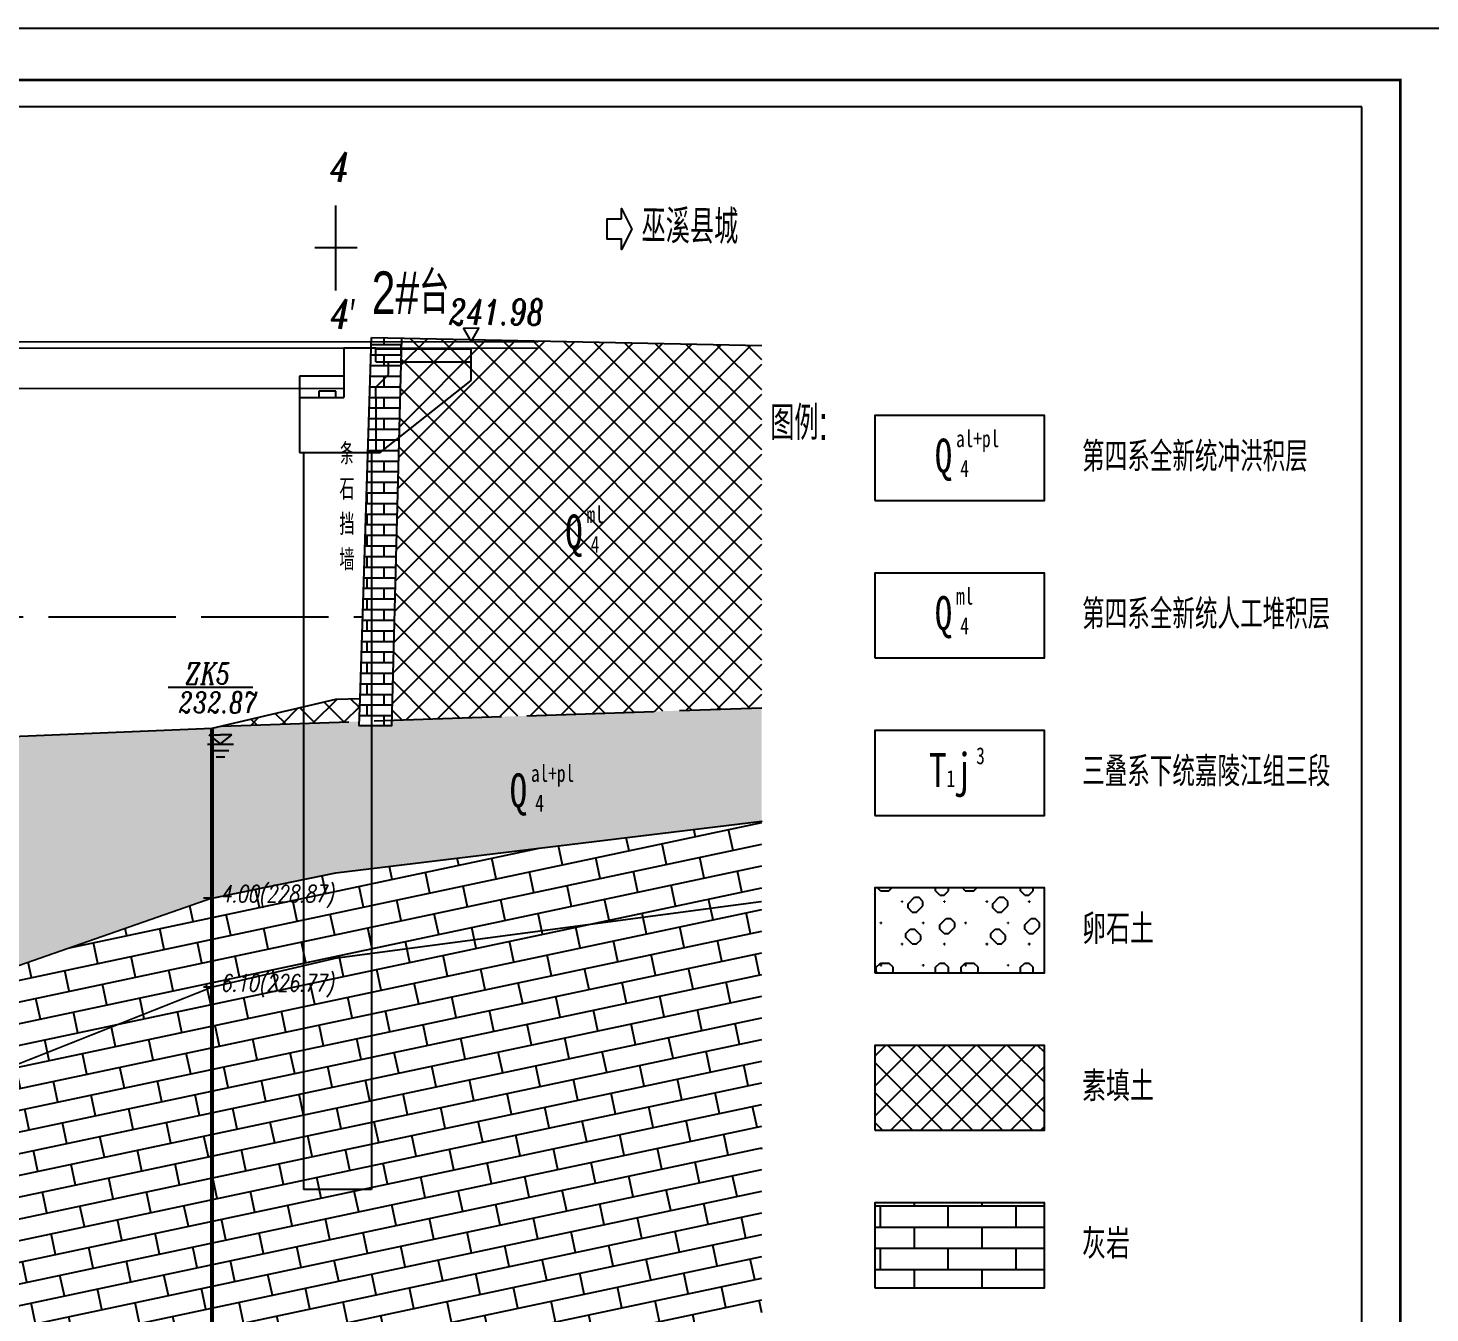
# Model space of a CAD drawing. Header units: millimetres. Extents: x -513 to 23624, y -721 to 12066.
# Drawn here: x 212 to 377.3, y 77.1 to 228.5 of the extents above; entities that cross this region are included whole.
import ezdxf
from ezdxf.enums import TextEntityAlignment as Align

# ---------------------------------------------------------------- set-up
doc = ezdxf.new("R2010")
doc.units = ezdxf.units.MM
doc.linetypes.add('ACAD_ISO10W100', pattern=[18, 12, -3, 0, -3])
doc.linetypes.add('x-tc', pattern=[18, 15, -3])
for name, color, linetype in [('图框', 7, 'Continuous'), ('地下水', 5, 'Continuous'), ('地形线', 7, 'Continuous'), ('文字层', 7, 'Continuous'), ('桥型', 1, 'Continuous'), ('水位', 6, 'Continuous')]:
    doc.layers.add(name, color=color, linetype=linetype)
doc.styles.add('fsdb', font='italc1.shx', dxfattribs={"width": 0.75, "bigfont": 'fsdb.shx'})
doc.styles.add('HZ', font='fsdb_e.shx', dxfattribs={"width": 0.75, "height": 3.5, "bigfont": 'fsdb.shx'})
doc.styles.get("Standard").update_dxf_attribs({"font": 'italc1.shx', "width": 0.75, "bigfont": 'fsdb.shx'})
doc.styles.add('style1', font='fsdb_e.shx', dxfattribs={"width": 0.75, "bigfont": 'fsdb.shx'})
doc.styles.add('TK', font='fsdb_e.shx', dxfattribs={"width": 0.75, "height": 3.5, "bigfont": 'fsdb.shx'})
doc.styles.add('xdb', font='italc1.shx', dxfattribs={"width": 0.75, "bigfont": 'fsdb.shx'})
doc.styles.add('图框', font='fsdb_e.shx', dxfattribs={"width": 0.75, "height": 3.5, "bigfont": 'fsdb.shx'})
doc.styles.add('宋体', font='italc1.shx', dxfattribs={"width": 0.75, "bigfont": 'fsdb.shx'})
doc.styles.add('桥梁', font='fsdb_e.shx', dxfattribs={"width": 0.75, "bigfont": 'fsdb.shx'})
doc.linetypes.add('x-bzh', pattern='A,0,-0.35,[138,ltypeshp.shx,S=0.3,R=0,X=-0.35,Y=0],-2.65', length=3)
pattern_1 = [(45, (0, 0), (-1.767767, 1.767767), []), (135, (0, 0), (-1.767767, -1.767767), [])]

# ---------------------------------------------------------------- blocks, each defined once
blk = doc.blocks.new('地下水标记(剖面)')
at = {"layer": '文字层', "color": 7, "linetype": 'Continuous'}
for p, q in [((-1.53, 0), (1.53, 0)), ((0, 0.01), (-1.32, 1.1)), ((-1.32, 1.1), (0, 1.1)), ((0, 0.01), (1.32, 1.1)), ((1.32, 1.1), (0, 1.1)), ((-1.01, -0.75), (0.99, -0.75)), ((-0.51, -1.5), (0.49, -1.5))]:
    blk.add_line(p, q, dxfattribs=at)

msp = doc.modelspace()

# ---------------------------------------------------------------- hatches: boundary and pattern name
at = {"linetype": 'Continuous'}
h = msp.add_hatch(dxfattribs=at)
h.set_pattern_fill('HY', scale=0.5, style=0, pattern_type=2)
h.set_pattern_definition([(0, (0, 0), (0, 1.25), []), (90, (0, 0), (-2, 1.25), [1.25, -1.25])])
h.paths.add_polyline_path([(256.05166, 191.97665), (252.5, 192.05), (251.15, 149.5), (251.06477, 146.81367), (254.8861, 146.94279)])
h.paths.add_polyline_path([(254.86928, 146.29292), (254.8861, 146.94279), (251.06477, 146.81367), (251.04825, 146.29292)])
h = msp.add_hatch(dxfattribs=at)
h.set_pattern_fill('STT', style=0, pattern_type=2)
h.set_pattern_definition(pattern_1)
h.paths.add_polyline_path([(298.5, 191.1), (256.05166, 191.97665), (254.8861, 146.94279), (298.5, 148.41648)])
h.paths.add_polyline_path([(277.34119, 172.68983), (280.24119, 172.68983), (280.24119, 169.68983), (277.34119, 169.68983)], flags=24)
h.paths.add_polyline_path([(277.84119, 169.18983), (279.75786, 169.18983), (279.75786, 166.18983), (277.84119, 166.18983)], flags=24)
h.paths.add_polyline_path([(274.34119, 172.18983), (278.20786, 172.18983), (278.20786, 165.74539), (274.34119, 165.74539)], flags=24)
h = msp.add_hatch(dxfattribs=at)
h.set_pattern_fill('STT', style=0, pattern_type=2)
h.set_pattern_definition(pattern_1)
h.paths.add_polyline_path([(251.15, 149.5), (248.3, 149.45), (234.82057, 146.26479), (251.06477, 146.81367)])
h = msp.add_hatch(dxfattribs=at)
h.set_pattern_fill('LST', style=0, pattern_type=2)
h.set_pattern_definition([(0, (0, 0), (0, 10), [1, -9]), (45, (1, 0), (-10, 8e-16), [0.7071, -13.43503]), (135, (0, 0), (-8e-16, -10), [0.7071, -13.43503]), (90, (-0.5, 0.5), (-10, 6e-16), [0.5, -9.5]), (135, (3.75, 3.75), (-8e-16, -10), [1.06066, -13.08148]), (90, (1.5, 0.5), (-10, 6e-16), [0.5, -9.5]), (45, (-0.5, 1), (-10, 8e-16), [0.7071, -13.43503]), (0, (0, 1.5), (0, 10), [1, -9]), (135, (1.5, 1), (-8e-16, -10), [0.7071, -13.43503]), (45, (7.5, -0.5), (-10, 8e-16), [0.7071, -13.43503]), (90, (8, 0), (-10, 6e-16), [1, -9]), (135, (8, 1), (-8e-16, -10), [0.7071, -13.43503]), (0, (7, -0.5), (0, 10), [0.5, -9.5]), (0, (7, 1.5), (0, 10), [0.5, -9.5]), (135, (7, -0.5), (-8e-16, -10), [0.7071, -13.43503]), (90, (6.5, 0), (-10, 6e-16), [1, -9]), (45, (6.5, 1), (-10, 8e-16), [0.7071, -13.43503]), (0, (3.75, 3.75), (0, 10), [0.5, -9.5]), (45, (4.25, 3.75), (-10, 8e-16), [0.7071, -13.43503]), (90, (4.75, 4.25), (-10, 6e-16), [0.5, -9.5]), (135, (4.75, 4.75), (-8e-16, -10), [1.06066, -13.08148]), (0, (3.5, 5.5), (0, 10), [0.5, -9.5]), (90, (3, 4.5), (-10, 6e-16), [0.5, -9.5]), (45, (3, 5), (-10, 8e-16), [0.7071, -13.43503]), (0, (7.5, 5), (0, 10), [0.5, -9.5]), (45, (8, 5), (-10, 8e-16), [1.06066, -13.08148]), (90, (8.75, 5.75), (-10, 6e-16), [0.5, -9.5]), (135, (7.5, 5), (-8e-16, -10), [0.7071, -13.43503]), (90, (7, 5.5), (-10, 6e-16), [0.5, -9.5]), (45, (7, 6), (-10, 8e-16), [1.06066, -13.08148]), (0, (7.75, 6.75), (0, 10), [0.5, -9.5]), (135, (8.75, 6.25), (-8e-16, -10), [0.7071, -13.43503]), (0, (3.75, 7.5), (0, 10), [0.5, -9.5]), (135, (3.75, 7.5), (-8e-16, -10), [0.7071, -13.43503]), (90, (3.25, 8), (-10, 6e-16), [0.5, -9.5]), (45, (3.25, 8.5), (-10, 8e-16), [1.06066, -13.08148]), (0, (4, 9.25), (0, 10), [0.5, -9.5]), (135, (5, 8.75), (-8e-16, -10), [0.7071, -13.43503]), (90, (5, 8.25), (-10, 6e-16), [0.5, -9.5]), (45, (4.25, 7.5), (-10, 8e-16), [1.06066, -13.08148]), (90, (0, 1.2), (-2.5, 2.5), [0.1, -4.9]), (0, (0, 1.3), (2.5, 2.5), [0.1, -4.9]), (90, (0.1, 1.2), (-2.5, 2.5), [0.1, -4.9]), (0, (0, 1.2), (2.5, 2.5), [0.1, -4.9])])
h.paths.add_polyline_path([(298.5, 135.07408), (298.5, 148.41648), (254.8861, 146.94279), (254.86928, 146.29292), (251.04825, 146.29292), (251.06477, 146.81367), (234.82057, 146.26479), (233.7, 146), (233.7, 126), (248.3, 128.95969)])
h.paths.add_polyline_path([(233.7, 146), (197.50714, 144.5), (187.66372, 142.5), (149.25, 142.5), (149.25, 96.5), (233.7, 126)])
h.paths.add_polyline_path([(149.25, 142.5), (72.51273, 142.89503), (61.59165, 145.50291), (50, 145.9), (50, 81.9), (149.25, 96.5)])
h.paths.add_polyline_path([(50, 145.9), (34.5, 146.55), (34.44796, 144.97662), (30.90435, 144.97662), (30.90435, 146.66892), (0, 147.69107), (0, 84.51061), (50, 81.9)])
h.paths.add_polyline_path([(270.79486, 142.19102), (276.8282, 142.19102), (276.8282, 138.82435), (270.79486, 138.82435)], flags=24)
h.paths.add_polyline_path([(271.29486, 138.69102), (273.21153, 138.69102), (273.21153, 135.69102), (271.29486, 135.69102)], flags=24)
h.paths.add_polyline_path([(267.79486, 141.69102), (271.66153, 141.69102), (271.66153, 135.24657), (267.79486, 135.24657)], flags=24)
h.paths.add_polyline_path([(234.2, 128), (245.83393, 128), (245.83393, 125), (234.2, 125)], flags=9)
h.paths.add_polyline_path([(187.38247, 132.42888), (193.4158, 132.42888), (193.4158, 129.06221), (187.38247, 129.06221)], flags=24)
h.paths.add_polyline_path([(187.88247, 128.92888), (189.79914, 128.92888), (189.79914, 125.92888), (187.88247, 125.92888)], flags=24)
h.paths.add_polyline_path([(184.38247, 131.92888), (188.24914, 131.92888), (188.24914, 125.48444), (184.38247, 125.48444)], flags=24)
h.paths.add_polyline_path([(149.75, 98.5), (161.38393, 98.5), (161.38393, 95.5), (149.75, 95.5)], flags=9)
h.paths.add_polyline_path([(98.18335, 116.35025), (104.21669, 116.35025), (104.21669, 112.98358), (98.18335, 112.98358)], flags=24)
h.paths.add_polyline_path([(98.68335, 112.85025), (100.60002, 112.85025), (100.60002, 109.85025), (98.68335, 109.85025)], flags=24)
h.paths.add_polyline_path([(95.18335, 115.85025), (99.05002, 115.85025), (99.05002, 109.40581), (95.18335, 109.40581)], flags=24)
h.paths.add_polyline_path([(50.5, 83.9), (63.04464, 83.9), (63.04464, 80.9), (50.5, 80.9)], flags=9)
h.paths.add_polyline_path([(21.06963, 117.67309), (27.10297, 117.67309), (27.10297, 114.30642), (21.06963, 114.30642)], flags=24)
h.paths.add_polyline_path([(21.56963, 114.17309), (23.4863, 114.17309), (23.4863, 111.17309), (21.56963, 111.17309)], flags=24)
h.paths.add_polyline_path([(18.06963, 117.17309), (21.9363, 117.17309), (21.9363, 110.72864), (18.06963, 110.72864)], flags=24)
h = msp.add_hatch(dxfattribs=at)
h.set_pattern_fill('HY', angle=11.978284, style=0, pattern_type=2)
h.set_pattern_definition([(11.9783, (0, 0), (-0.518852, 2.445566), []), (101.9783, (0, 0), (-4.43176, 1.6154), [2.5, -2.5])])
h.paths.add_polyline_path([(233.7, 61.40518), (298.5, 77.0022), (298.5, 125.59049), (248.3, 118.91456), (233.7, 115.5)])
h.paths.add_polyline_path([(248.3, 128.95969), (233.7, 126), (233.7, 115.5), (248.3, 118.91456), (298.5, 125.59049), (298.5, 135.07408)])
h.paths.add_polyline_path([(233.7, 115.5), (233.7, 126), (149.25, 96.5), (149.25, 82)])
h.paths.add_polyline_path([(149.25, 82), (149.25, 42.85486), (202.08134, 53.79473), (233.7, 61.40518), (233.7, 115.5)])
h.paths.add_polyline_path([(50, 66.4), (0, 68.29813), (0, 17.65479), (105.60054, 33.8163), (149.25, 42.85486), (149.25, 82)])
h.paths.add_polyline_path([(149.25, 82), (149.25, 96.5), (50, 81.9), (50, 66.4)])
h.paths.add_polyline_path([(0, 84.51061), (0, 68.29813), (50, 66.4), (50, 81.9)])
h.paths.add_polyline_path([(234.2, 117.5), (245.78036, 117.5), (245.78036, 114.5), (234.2, 114.5)], flags=24)
h.paths.add_polyline_path([(234.2, 128), (245.83393, 128), (245.83393, 125), (234.2, 125)], flags=25)
h.paths.add_polyline_path([(149.75, 84), (162.29464, 84), (162.29464, 81), (149.75, 81)], flags=24)
h.paths.add_polyline_path([(149.75, 98.5), (161.38393, 98.5), (161.38393, 95.5), (149.75, 95.5)], flags=25)
h.paths.add_polyline_path([(50.5, 28.4), (63.20536, 28.4), (63.20536, 25.4), (50.5, 25.4)], flags=24)
h.paths.add_polyline_path([(50.5, 68.4), (63.04464, 68.4), (63.04464, 65.4), (50.5, 65.4)], flags=24)
h.paths.add_polyline_path([(50.5, 83.9), (63.04464, 83.9), (63.04464, 80.9), (50.5, 80.9)], flags=25)
h = msp.add_hatch(dxfattribs=at)
h.set_pattern_fill('LST', style=0, pattern_type=2)
h.set_pattern_definition([(0, (-107.51, 16.831), (0, 10), [1, -9]), (45, (-106.51, 16.831), (-10, 9e-16), [0.7071, -13.43503]), (135, (-107.51, 16.831), (-9e-16, -10), [0.7071, -13.43503]), (90, (-108.01, 17.331), (-10, 6e-16), [0.5, -9.5]), (135, (-103.76, 20.581), (-9e-16, -10), [1.06066, -13.08148]), (90, (-106.01, 17.331), (-10, 6e-16), [0.5, -9.5]), (45, (-108.01, 17.831), (-10, 9e-16), [0.7071, -13.43503]), (0, (-107.51, 18.331), (0, 10), [1, -9]), (135, (-106.01, 17.831), (-9e-16, -10), [0.7071, -13.43503]), (45, (-100.01, 16.331), (-10, 9e-16), [0.7071, -13.43503]), (90, (-99.51, 16.831), (-10, 6e-16), [1, -9]), (135, (-99.51, 17.831), (-9e-16, -10), [0.7071, -13.43503]), (0, (-100.51, 16.331), (0, 10), [0.5, -9.5]), (0, (-100.51, 18.331), (0, 10), [0.5, -9.5]), (135, (-100.51, 16.331), (-9e-16, -10), [0.7071, -13.43503]), (90, (-101.01, 16.831), (-10, 6e-16), [1, -9]), (45, (-101.01, 17.831), (-10, 9e-16), [0.7071, -13.43503]), (0, (-103.76, 20.581), (0, 10), [0.5, -9.5]), (45, (-103.26, 20.581), (-10, 9e-16), [0.7071, -13.43503]), (90, (-102.76, 21.081), (-10, 6e-16), [0.5, -9.5]), (135, (-102.76, 21.581), (-9e-16, -10), [1.06066, -13.08148]), (0, (-104.01, 22.331), (0, 10), [0.5, -9.5]), (90, (-104.51, 21.331), (-10, 6e-16), [0.5, -9.5]), (45, (-104.51, 21.831), (-10, 9e-16), [0.7071, -13.43503]), (0, (-100.01, 21.831), (0, 10), [0.5, -9.5]), (45, (-99.51, 21.831), (-10, 9e-16), [1.06066, -13.08148]), (90, (-98.76, 22.581), (-10, 6e-16), [0.5, -9.5]), (135, (-100.01, 21.831), (-9e-16, -10), [0.7071, -13.43503]), (90, (-100.51, 22.331), (-10, 6e-16), [0.5, -9.5]), (45, (-100.51, 22.831), (-10, 9e-16), [1.06066, -13.08148]), (0, (-99.76, 23.581), (0, 10), [0.5, -9.5]), (135, (-98.76, 23.081), (-9e-16, -10), [0.7071, -13.43503]), (0, (-103.76, 24.331), (0, 10), [0.5, -9.5]), (135, (-103.76, 24.331), (-9e-16, -10), [0.7071, -13.43503]), (90, (-104.26, 24.831), (-10, 6e-16), [0.5, -9.5]), (45, (-104.26, 25.331), (-10, 9e-16), [1.06066, -13.08148]), (0, (-103.51, 26.081), (0, 10), [0.5, -9.5]), (135, (-102.51, 25.581), (-9e-16, -10), [0.7071, -13.43503]), (90, (-102.51, 25.081), (-10, 6e-16), [0.5, -9.5]), (45, (-103.26, 24.331), (-10, 9e-16), [1.06066, -13.08148]), (90, (-107.5103, 18.0308), (-2.5, 2.5), [0.1, -4.9]), (0, (-107.5103, 18.1308), (2.5, 2.5), [0.1, -4.9]), (90, (-107.4103, 18.0308), (-2.5, 2.5), [0.1, -4.9]), (0, (-107.5103, 18.0308), (2.5, 2.5), [0.1, -4.9])])
h.paths.add_polyline_path([(311.8163, 127.18629), (311.8163, 117.18629), (331.8163, 117.18629), (331.8163, 127.18629)])
h = msp.add_hatch(dxfattribs=at)
h.set_pattern_fill('STT', style=0, pattern_type=2)
h.set_pattern_definition([(45, (-107.5103, 16.8308), (-1.767767, 1.767767), []), (135, (-107.5103, 16.8308), (-1.767767, -1.767767), [])])
h.paths.add_polyline_path([(311.8163, 108.63284), (311.8163, 98.63284), (331.8163, 98.63284), (331.8163, 108.63284)])
h = msp.add_hatch(dxfattribs=at)
h.set_pattern_fill('HY', style=0, pattern_type=2)
h.set_pattern_definition([(0, (-107.5103, -20.2761), (0, 2.5), []), (90, (-107.5103, -20.276), (-4, 2.5), [2.5, -2.5])])
h.paths.add_polyline_path([(311.8163, 90.07938), (311.8163, 80.07938), (331.8163, 80.07938), (331.8163, 90.07938)])

# ---------------------------------------------------------------- linework, layer by layer
for p, q in [((369.22317, 219.25632), (0, 219.25632)), ((248.3, 197.61247), (248.3, 207.61247)), ((250.8, 202.61247), (245.8, 202.61247))]:
    msp.add_line(p, q)
at = {"color": 7, "linetype": 'Continuous'}
for p, q in [((228.52188, 150.84855), (238.52188, 150.84855)), ((233.7, 126), (232.7, 126)), ((233.7, 115.5), (232.7, 115.5))]:
    msp.add_line(p, q, dxfattribs=at)
for points in [[(298.5, -43.53267), (369.22317, -43.53267), (369.22317, 219.25632)], [(256.05166, 191.97665), (254.86928, 146.29292), (251.04825, 146.29292), (251.15, 149.5)]]:
    msp.add_lwpolyline(points, dxfattribs=at)
at = {"color": 7}
for points in [[(281.96391, 206.04499), (281.96391, 207.25029), (283.16922, 204.83968), (281.96391, 202.42906), (281.96391, 203.63437), (280.25764, 203.63437), (280.25764, 206.04499)], [(311.8163, 172.84665), (331.8163, 172.84665), (331.8163, 182.84665), (311.8163, 182.84665)], [(311.8163, 154.2932), (331.8163, 154.2932), (331.8163, 164.2932), (311.8163, 164.2932)], [(311.8163, 135.73974), (331.8163, 135.73974), (331.8163, 145.73974), (311.8163, 145.73974)], [(311.8163, 117.18629), (331.8163, 117.18629), (331.8163, 127.18629), (311.8163, 127.18629)], [(311.8163, 98.63284), (331.8163, 98.63284), (331.8163, 108.63284), (311.8163, 108.63284)], [(311.8163, 80.07938), (331.8163, 80.07938), (331.8163, 90.07938), (311.8163, 90.07938)]]:
    msp.add_lwpolyline(points, close=True, dxfattribs=at)
at = {"color": 7, "linetype": 'x-tc'}
msp.add_lwpolyline([(234.82057, 146.26479), (298.5, 148.41648)], dxfattribs=at)
at = {"color": 7, "linetype": 'Continuous'}
msp.add_lwpolyline([(233.7, 146, 0.5, 0.5, 0), (233.7, 41.5, 0, 0, 0)], format="xyseb", dxfattribs=at)
at = {"color": 7, "linetype": 'x-bzh'}
msp.add_lwpolyline([(233.7, 126), (248.3, 128.95969), (298.5, 135.07408)], dxfattribs=at)
msp.add_lwpolyline([(149.25, 96.5, 0.2, 0.2, 0), (233.7, 126, 0, 0, 0)], format="xyseb", dxfattribs=at)
at = {"color": 7, "linetype": 'ACAD_ISO10W100', "const_width": 0.2, "flags": 128}
msp.add_lwpolyline([(233.7, 115.5), (248.3, 118.91456), (298.5, 125.59049)], dxfattribs=at)
at = {"color": 7, "linetype": 'ACAD_ISO10W100'}
msp.add_lwpolyline([(149.25, 82, 0.2, 0.2, 0), (233.7, 115.5, 0, 0, 0)], format="xyseb", dxfattribs=at)
at = {"layer": '图框', "color": 9}
msp.add_lwpolyline([(380.62124, -68.69028), (-39.87128, -68.69028), (-39.87128, 228.52294), (380.62124, 228.52294)], close=True, dxfattribs=at)
at = {"layer": '图框', "color": 7, "linetype": 'Continuous', "const_width": 0.3}
msp.add_lwpolyline([(-27.99119, 222.39018), (373.76167, 222.39018), (373.76167, -58.44853), (-27.99119, -58.44853)], close=True, dxfattribs=at)
at = {"layer": '地下水', "linetype": 'x-tc'}
msp.add_lwpolyline([(34.42977, 159.15), (251.45617, 159.15)], dxfattribs=at)
at = {"layer": '地形线'}
for p, q in [((251.15, 149.5), (252.5, 192.05)), ((252.5, 192.05), (298.5, 191.1)), ((233.7, 146), (248.3, 149.45)), ((248.3, 149.45), (251.15, 149.5)), ((197.50714, 144.5), (233.7, 146))]:
    msp.add_line(p, q, dxfattribs=at)
at = {"layer": '桥型'}
for p, q in [((272.15619, 191.56311), (49.24945, 191.4)), ((272.15674, 190.81311), (49.25, 190.65)), ((264.24951, 190.75135), (249.24951, 190.79635)), ((249.24951, 190.79635), (249.24951, 187.49635)), ((252.99951, 190.79635), (249.24951, 190.79635)), ((252.99951, 190.7851), (252.99951, 190.79635)), ((264.24951, 187.00135), (264.24951, 190.75135)), ((249.24951, 187.49635), (243.99951, 187.49635)), ((243.99951, 187.49635), (243.99951, 184.99635)), ((253.49951, 178.49485), (264.24951, 187.00135)), ((249.24962, 186.04635), (49.25348, 185.9)), ((243.99951, 184.99635), (243.99951, 184.99635)), ((243.99951, 184.99635), (243.99951, 178.49635)), ((243.99951, 178.49635), (252.99951, 178.49635)), ((244.49951, 178.49635), (244.49951, 91.65)), ((252.49951, 178.49635), (252.49951, 91.65)), ((252.99951, 178.49635), (252.99951, 178.49635)), ((252.99951, 178.49635), (253.49951, 178.49485)), ((252.99951, 178.49635), (252.99951, 178.49635)), ((252.49951, 91.65), (244.49951, 91.65))]:
    msp.add_line(p, q, dxfattribs=at)
at = {"layer": '桥型', "ltscale": 6.254921}
msp.add_line((252.99951, 189.19635), (252.99951, 190.7851), dxfattribs=at)
at = {"layer": '桥型', "ltscale": 19.685039}
for p, q in [((264.24951, 190.69635), (252.99951, 190.69635)), ((252.99951, 189.19635), (264.24951, 189.19635)), ((249.24951, 187.49635), (243.99951, 187.49635)), ((243.99951, 184.99635), (249.24951, 184.99635)), ((252.99951, 184.99635), (252.99951, 178.49635))]:
    msp.add_line(p, q, dxfattribs=at)
at = {"layer": '桥型', "ltscale": 5.905512}
msp.add_line((254.49951, 187.69635), (254.49951, 189.19635), dxfattribs=at)
at = {"layer": '桥型', "ltscale": 9.84252}
msp.add_line((249.24951, 187.49635), (249.24951, 184.99635), dxfattribs=at)
at = {"layer": '桥型', "ltscale": 8.351655}
msp.add_line((252.99951, 186.19635), (254.49951, 187.69635), dxfattribs=at)
at = {"layer": '桥型', "ltscale": 7.874016}
msp.add_line((248.29951, 185.74635), (246.29951, 185.74635), dxfattribs=at)
at = {"layer": '桥型', "ltscale": 2.952756}
for p, q in [((246.29951, 185.74635), (246.29951, 184.99635)), ((248.29951, 184.99635), (248.29951, 185.74635))]:
    msp.add_line(p, q, dxfattribs=at)
at = {"layer": '桥型', "ltscale": 4.724409}
msp.add_line((252.99951, 184.99635), (252.99951, 186.19635), dxfattribs=at)
at = {"layer": '桥型'}
msp.add_lwpolyline([(264.24951, 191.55733), (265.14839, 193.14732), (263.32197, 193.13078)], close=True, dxfattribs=at)

# ---------------------------------------------------------------- block references
at = {"layer": '水位', "color": 7, "linetype": 'ACAD_ISO10W100'}
msp.add_blockref('地下水标记(剖面)', (234.7, 144.15), dxfattribs=at)

# ---------------------------------------------------------------- texts
at = {"color": 7, "style": '桥梁', "width": 0.75}
msp.add_text('巫溪县城', height=4, rotation=359.2552, dxfattribs=at).set_placement((290.0079, 203.13659), align=Align.CENTER)
at = {"color": 7}
for s, style, width, p in [('第四系全新统冲洪积层', 'HZ', 0.8, (336.2629, 176.26054)), ('第四系全新统人工堆积层', 'HZ', 0.8, (336.2629, 157.70708)), ('三叠系下统嘉陵江组三段', 'HZ', 0.8, (336.2629, 139.15363)), ('卵石土', 'TK', 0.85, (336.2629, 120.60018)), ('素填土', 'TK', 0.85, (336.2629, 102.04672)), ('灰岩', 'TK', 0.85, (336.2629, 83.49327))]:
    msp.add_text(s, height=3.5, dxfattribs=dict(at, style=style, width=width)).set_placement(p)
at = {"char_height": 3.5, "width": 80, "attachment_point": 1, "style": 'xdb'}
for s, insert in [('{\\C7;4}', (247.53908, 213.89742)), ('4′', (247.60153, 196.58837))]:
    msp.add_mtext(s, dxfattribs=dict(at, insert=insert))
at = {"color": 7, "linetype": 'Continuous', "attachment_point": 1}
for s, insert, char_height, width, style in [('图例:', (299.48971, 183.97555), 4, 10.4770313, '图框'), ('{\\fSimSun|b0|i0|c134|p2;Q}', (318.90433, 180.13571), 4, 8, 'xdb'), ('{\\fSimSun|b0|i0|c134|p2;al+pl}', (321.40433, 181.13571), 2, 20, 'xdb'), ('条石挡墙', (248.71135, 179.61239), 2.5, 0.9207224, '宋体'), ('{\\fSimSun|b0|i0|c134|p2;4}', (321.90433, 177.63571), 2, 4, 'xdb'), ('{\\fSimSun|b0|i0|c134|p2;ml}', (277.84119, 172.18983), 2, 20, '宋体'), ('{\\fSimSun|b0|i0|c134|p2;Q}', (275.34119, 171.18983), 4, 8, '宋体'), ('{\\fSimSun|b0|i0|c134|p2;4}', (278.34119, 168.68983), 2, 4, '宋体'), ('{\\fSimSun|b0|i0|c134|p2;ml}', (321.40433, 162.58226), 2, 20, 'xdb'), ('{\\fSimSun|b0|i0|c134|p2;Q}', (318.90433, 161.58226), 4, 8, 'xdb'), ('{\\fSimSun|b0|i0|c134|p2;4}', (321.90433, 159.08226), 2, 4, 'xdb'), ('{\\fSimSun|b0|i0|c134|p2;Q}', (268.79486, 140.69102), 4, 8, '宋体'), ('{\\fSimSun|b0|i0|c134|p2;al+pl}', (271.29486, 141.69102), 2, 20, '宋体'), ('{\\fSimSun|b0|i0|c134|p2;4}', (271.79486, 138.19102), 2, 4, '宋体'), ('4.00(228.87)', (234.7, 127.5), 2, 48, 'xdb'), ('6.10(226.77)', (234.7, 117), 2, 48, 'xdb')]:
    msp.add_mtext(s, dxfattribs=dict(at, insert=insert, char_height=char_height, width=width, style=style))
at = {"color": 7, "linetype": 'Continuous', "char_height": 2.5, "attachment_point": 1, "rotation": 359.9999985, "style": 'xdb'}
for s, insert, width in [('ZK5', (230.57343, 153.71337), 15), ('232.87', (229.76892, 150.3129), 30)]:
    msp.add_mtext(s, dxfattribs=dict(at, insert=insert, width=width))
at = {"attachment_point": 1}
for s, insert, char_height, width in [('\\f仿宋_GB2312|b0|i0|c134|p49;T\\H2;1\\H4;j', (318.23399, 143.08501), 4, 39.7944), ('{\\fFangSong_GB2312|b0|i0|c134|p49;3}', (323.77585, 143.7736), 2, 4.9655)]:
    msp.add_mtext(s, dxfattribs=dict(at, insert=insert, char_height=char_height, width=width))
at = {"layer": '桥型', "style": 'fsdb', "width": 0.75}
msp.add_text('241.98', height=3, dxfattribs=at).set_placement((261.6527, 193.56177))
at = {"layer": '桥型', "linetype": 'Continuous', "insert": (252.52613, 199.84395), "char_height": 5, "width": 10.9512284, "attachment_point": 1, "style": 'style1'}
msp.add_mtext('2#台', dxfattribs=at)

doc.saveas('drawing.dxf')
